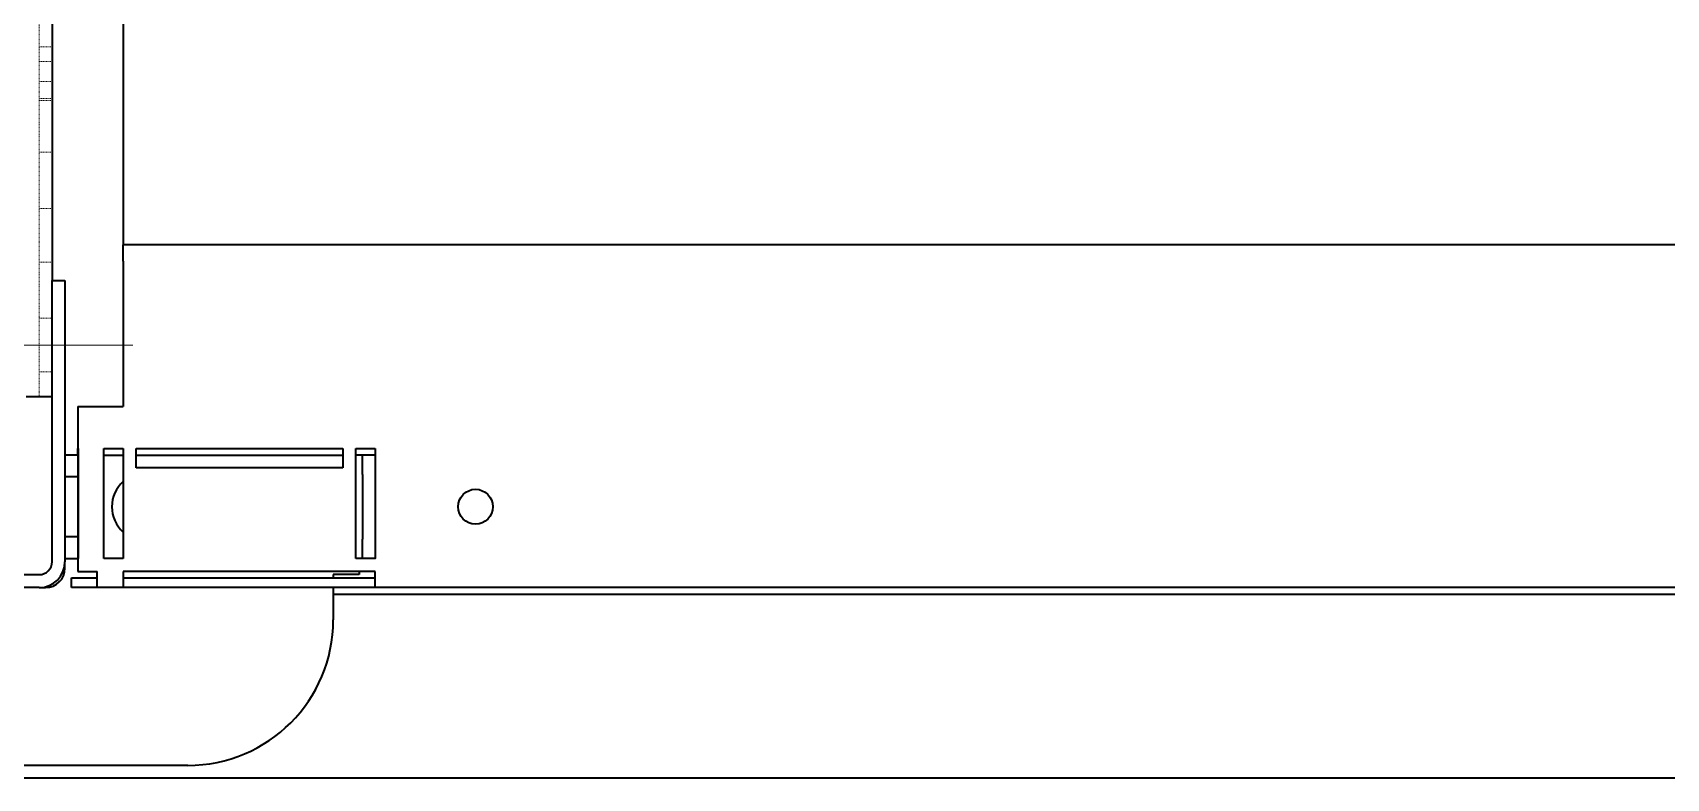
# Model space of a CAD drawing. Header units: millimetres. Extents: x -116965 to 323937, y 291661 to 566926.
# Drawn here: x -19562.3 to -19309.6, y 302338.8 to 302454.1 of the extents above; entities that cross this region are included whole.
import ezdxf

# ---------------------------------------------------------------- set-up
doc = ezdxf.new("R2010")
doc.units = ezdxf.units.MM
doc.linetypes.add('DASHED', pattern=[0.75, 0.5, -0.25])
for name, color, linetype, lineweight in [('Centerline(Schneider)', 7, 'Continuous', 18), ('Hidden Edges(Schneider)', 7, 'DASHED', 18), ('Visible Edges(Schneider)', 7, 'Continuous', 35)]:
    doc.layers.add(name, color=color, linetype=linetype, lineweight=lineweight)

msp = doc.modelspace()

# ---------------------------------------------------------------- linework, layer by layer
at = {"layer": 'Centerline(Schneider)', "linetype": 'Continuous'}
msp.add_line((-19546.798825, 302405.815878), (-19573.798825, 302405.815878), dxfattribs=at)
at = {"layer": 'Hidden Edges(Schneider)', "ltscale": 0.143202}
msp.add_line((-19561.298825, 302397.815878), (-19561.298825, 302738.815878), dxfattribs=at)
at = {"layer": 'Hidden Edges(Schneider)', "ltscale": 0.008167}
for p, q in [((-19559.298825, 302451.965878), (-19561.298825, 302451.965878)), ((-19559.298825, 302449.665878), (-19561.298825, 302449.665878)), ((-19559.298825, 302446.565878), (-19561.298825, 302446.565878)), ((-19559.298825, 302443.965878), (-19561.298825, 302443.965878)), ((-19559.298825, 302443.665878), (-19561.298825, 302443.665878)), ((-19559.298825, 302435.665878), (-19561.298825, 302435.665878)), ((-19559.298825, 302426.965878), (-19561.298825, 302426.965878)), ((-19559.298825, 302418.665878), (-19561.298825, 302418.665878)), ((-19559.298825, 302409.965878), (-19561.298825, 302409.965878)), ((-19559.298825, 302401.665878), (-19561.298825, 302401.665878))]:
    msp.add_line(p, q, dxfattribs=at)
at = {"layer": 'Visible Edges(Schneider)'}
for p, q in [((-19559.298825, 302720.815878), (-19559.298825, 302415.815878)), ((-19548.298825, 302535.815878), (-19548.298825, 302422.315878)), ((-19548.298825, 302422.315878), (-19548.298825, 302421.315878)), ((-19548.298825, 302418.815878), (-19548.298825, 302421.315878)), ((-18964.298825, 302421.315878), (-19548.298825, 302421.315878)), ((-19548.298825, 302418.815878), (-19548.298825, 302396.315878)), ((-19559.298825, 302415.815878), (-19557.298825, 302415.815878)), ((-19559.298825, 302372.315878), (-19559.298825, 302415.815878)), ((-19557.298825, 302415.815878), (-19557.298825, 302372.315878)), ((-19559.298825, 302397.815878), (-19563.298825, 302397.815878)), ((-19555.298825, 302396.315878), (-19552.798825, 302396.315878)), ((-19555.298825, 302396.315878), (-19555.298825, 302389.815878)), ((-19552.798825, 302396.315878), (-19548.298825, 302396.315878)), ((-19555.298825, 302388.815878), (-19557.298825, 302388.815878)), ((-19555.248315, 302389.815878), (-19555.298825, 302389.815878)), ((-19555.298825, 302388.815878), (-19555.298825, 302389.815878)), ((-19555.298825, 302388.815878), (-19555.298825, 302385.479567)), ((-19555.248315, 302389.815878), (-19555.248315, 302372.815878)), ((-19551.298825, 302389.815878), (-19548.298825, 302389.815878)), ((-19551.298825, 302372.815878), (-19551.298825, 302389.815878)), ((-19551.298825, 302388.815878), (-19548.298825, 302388.815878)), ((-19548.298825, 302389.815878), (-19548.298825, 302372.815878)), ((-19546.298825, 302386.815878), (-19546.298825, 302389.815878)), ((-19546.298825, 302389.815878), (-19514.298825, 302389.815878)), ((-19546.298825, 302388.815878), (-19514.298825, 302388.815878)), ((-19514.298825, 302389.815878), (-19514.298825, 302386.815878)), ((-19512.298825, 302372.815878), (-19512.298825, 302389.815878)), ((-19512.298825, 302389.815878), (-19509.298825, 302389.815878)), ((-19511.319029, 302388.815878), (-19512.298825, 302388.815878)), ((-19509.305499, 302388.815878), (-19511.319029, 302388.815878)), ((-19511.298825, 302385.815878), (-19511.298825, 302388.809204)), ((-19509.298825, 302389.815878), (-19509.298825, 302372.815878)), ((-19514.298825, 302386.815878), (-19546.298825, 302386.815878)), ((-19557.298825, 302385.479567), (-19555.298825, 302385.479567)), ((-19555.298825, 302385.479567), (-19555.298825, 302376.152188)), ((-19511.298825, 302385.815878), (-19511.298825, 302375.815878)), ((-19555.298825, 302376.152188), (-19557.298825, 302376.152188)), ((-19555.298825, 302376.152188), (-19555.298825, 302372.815878)), ((-19511.298825, 302372.822552), (-19511.298825, 302375.815878)), ((-19557.298825, 302372.815878), (-19555.298825, 302372.815878)), ((-19557.298825, 302371.315878), (-19557.298825, 302372.315878)), ((-19555.298825, 302372.815878), (-19555.298825, 302370.815878)), ((-19555.298825, 302372.815878), (-19555.248315, 302372.815878)), ((-19548.298825, 302372.815878), (-19551.298825, 302372.815878)), ((-19509.298825, 302372.815878), (-19512.298825, 302372.815878)), ((-19603.298825, 302370.315878), (-19561.298825, 302370.315878)), ((-19556.298825, 302368.315878), (-19556.298825, 302369.815878)), ((-19556.298825, 302369.815878), (-19552.298825, 302369.815878)), ((-19555.298825, 302370.815878), (-19552.798825, 302370.815878)), ((-19552.798825, 302370.815878), (-19552.298825, 302370.815878)), ((-19552.298825, 302368.315878), (-19552.298825, 302370.815878)), ((-19509.298825, 302370.815878), (-19548.298825, 302370.815878)), ((-19548.298825, 302370.815878), (-19548.298825, 302368.315878)), ((-19548.298825, 302369.815878), (-19509.298825, 302369.815878)), ((-19511.798825, 302370.315878), (-19515.798825, 302370.315878)), ((-19515.798825, 302370.315878), (-19515.798825, 302369.815878)), ((-19511.798825, 302370.815878), (-19511.798825, 302370.315878)), ((-19509.298825, 302368.315878), (-19509.298825, 302370.815878)), ((-19561.298825, 302368.315878), (-19603.298825, 302368.315878)), ((-19561.298825, 302368.315878), (-19560.298825, 302368.315878)), ((-19552.298825, 302368.315878), (-19556.298825, 302368.315878)), ((-19548.298825, 302368.315878), (-19552.298825, 302368.315878)), ((-19509.298825, 302368.315878), (-19548.298825, 302368.315878)), ((-19515.798825, 302368.315878), (-19515.798825, 302363.315878)), ((-19515.798825, 302367.315878), (-19007.298825, 302367.315878)), ((-19007.298825, 302368.315878), (-19509.298825, 302368.315878)), ((-19538.298825, 302340.815878), (-19587.298825, 302340.815878)), ((-18926.298825, 302338.815878), (-19588.298825, 302338.815878))]:
    msp.add_line(p, q, dxfattribs=at)
at = {"layer": 'Visible Edges(Schneider)', "flags": 128}
for points in [[(-19511.319028, 302388.815878), (-19511.317355, 302388.815866), (-19511.315755, 302388.81583), (-19511.314229, 302388.81577), (-19511.312777, 302388.815687), (-19511.311399, 302388.815579), (-19511.310095, 302388.815448), (-19511.308862, 302388.815294), (-19511.307703, 302388.815117), (-19511.306616, 302388.814916), (-19511.305603, 302388.814692), (-19511.304661, 302388.814446), (-19511.303791, 302388.814176), (-19511.302992, 302388.813884), (-19511.302263, 302388.813569), (-19511.301607, 302388.813232), (-19511.301018, 302388.812873), (-19511.300503, 302388.812491), (-19511.300055, 302388.812087), (-19511.299678, 302388.81166), (-19511.299371, 302388.811213), (-19511.299132, 302388.810743), (-19511.298961, 302388.810251), (-19511.298858, 302388.809738), (-19511.298825, 302388.809204)], [(-19509.298824, 302388.809204), (-19509.298836, 302388.809746), (-19509.298872, 302388.810265), (-19509.298929, 302388.810761), (-19509.29901, 302388.811235), (-19509.299113, 302388.811686), (-19509.299239, 302388.812114), (-19509.299389, 302388.812519), (-19509.299563, 302388.812901), (-19509.299759, 302388.813261), (-19509.299978, 302388.813597), (-19509.300221, 302388.81391), (-19509.300486, 302388.814201), (-19509.300774, 302388.814468), (-19509.301087, 302388.814712), (-19509.301423, 302388.814933), (-19509.301783, 302388.815131), (-19509.302164, 302388.815306), (-19509.30257, 302388.815457), (-19509.302999, 302388.815586), (-19509.303452, 302388.815691), (-19509.303929, 302388.815772), (-19509.304429, 302388.815831), (-19509.304951, 302388.815866), (-19509.3055, 302388.815878)], [(-19511.298825, 302372.822552), (-19511.298858, 302372.822018), (-19511.298961, 302372.821504), (-19511.299132, 302372.821013), (-19511.299371, 302372.820543), (-19511.299678, 302372.820095), (-19511.300055, 302372.819669), (-19511.300503, 302372.819265), (-19511.301018, 302372.818883), (-19511.301607, 302372.818524), (-19511.302263, 302372.818186), (-19511.302992, 302372.817871), (-19511.303791, 302372.817579), (-19511.304661, 302372.81731), (-19511.305603, 302372.817063), (-19511.306616, 302372.81684), (-19511.307703, 302372.816639), (-19511.308862, 302372.816461), (-19511.310095, 302372.816307), (-19511.311399, 302372.816176), (-19511.312777, 302372.816069), (-19511.314229, 302372.815986), (-19511.315755, 302372.815926), (-19511.317355, 302372.81589), (-19511.319028, 302372.815878)], [(-19509.3055, 302372.815878), (-19509.304951, 302372.81589), (-19509.304429, 302372.815925), (-19509.303929, 302372.815983), (-19509.303452, 302372.816065), (-19509.303001, 302372.81617), (-19509.302572, 302372.816298), (-19509.302164, 302372.81645), (-19509.301783, 302372.816625), (-19509.301423, 302372.816822), (-19509.301087, 302372.817044), (-19509.300774, 302372.817287), (-19509.300486, 302372.817555), (-19509.300221, 302372.817845), (-19509.299978, 302372.818158), (-19509.299759, 302372.818495), (-19509.299563, 302372.818854), (-19509.299389, 302372.819236), (-19509.299239, 302372.819641), (-19509.299113, 302372.82007), (-19509.29901, 302372.82052), (-19509.298929, 302372.820994), (-19509.298872, 302372.821491), (-19509.298836, 302372.82201), (-19509.298824, 302372.822552)]]:
    msp.add_lwpolyline(points, dxfattribs=at)
at = {"layer": 'Visible Edges(Schneider)'}
msp.add_circle((-19493.798825, 302380.815878), 2.7, dxfattribs=at)
for centre, radius, start, end in [((-19544.798825, 302380.815878), 5.25, 131.81031489, 228.18968511), ((-19561.298825, 302372.315878), 4, 270, 0), ((-19561.298825, 302372.315878), 2, 270, 0), ((-19560.298825, 302371.315878), 3, 270, 0), ((-19538.298825, 302363.315878), 22.5, 270, 0)]:
    msp.add_arc(centre, radius, start, end, dxfattribs=at)

doc.saveas('drawing.dxf')
